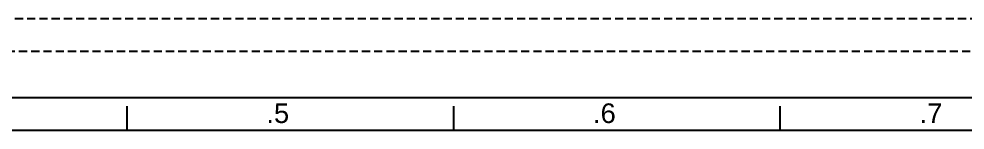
# Model space of a CAD drawing. Header units: inches. Extents: x 29.6 to 118, y -14.2 to 43.7.
# Drawn here: x 72.88 to 101.85, y 40.27 to 43.67 of the extents above; entities that cross this region are included whole.
import ezdxf
from ezdxf.enums import TextEntityAlignment as Align

# ---------------------------------------------------------------- set-up
doc = ezdxf.new("R2010")
doc.units = ezdxf.units.IN
doc.header["$MEASUREMENT"] = 0
doc.linetypes.add('HIDDEN', pattern=[0.375, 0.25, -0.125])
doc.layers.add('COTAS', color=4, linetype='Continuous')
doc.layers.add('ROTULO', color=7, linetype='Continuous')
doc.styles.add('SANSSERIF', font='sas_____.pfb')

# ---------------------------------------------------------------- blocks, each defined once
blk = doc.blocks.new('MA')
at = {"layer": 'COTAS', "linetype": 'HIDDEN'}
for p, q in [((55.6, -2.425), (55.6, 85.935)), ((54.6, -1.425), (54.6, 84.935))]:
    blk.add_line(p, q, dxfattribs=at)

msp = doc.modelspace()

# ---------------------------------------------------------------- linework, layer by layer
at = {"color": 2}
msp.add_line((33.38396, 41.2704), (115.58396, 41.2704), dxfattribs=at)
for p, q in [((76.18396, 40.99836), (76.18396, 40.2704)), ((86.18396, 40.99836), (86.18396, 40.2704)), ((96.18396, 40.99836), (96.18396, 40.2704))]:
    msp.add_line(p, q)
at = {"color": 1}
msp.add_line((36.18396, 40.2704), (114.58396, 40.2704), dxfattribs=at)

# ---------------------------------------------------------------- block references
at = {"layer": 'COTAS', "rotation": 90}
msp.add_blockref('MA', (115.58396, -11.9296), dxfattribs=at)

# ---------------------------------------------------------------- texts
at = {"layer": 'ROTULO', "color": 4, "style": 'SANSSERIF'}
for s, p in [('.5', (80.80815, 40.48617)), ('.6', (90.80815, 40.48617)), ('.7', (100.80815, 40.48617))]:
    msp.add_text(s, height=0.6, dxfattribs=at).set_placement(p, align=Align.CENTER)

doc.saveas('drawing.dxf')
